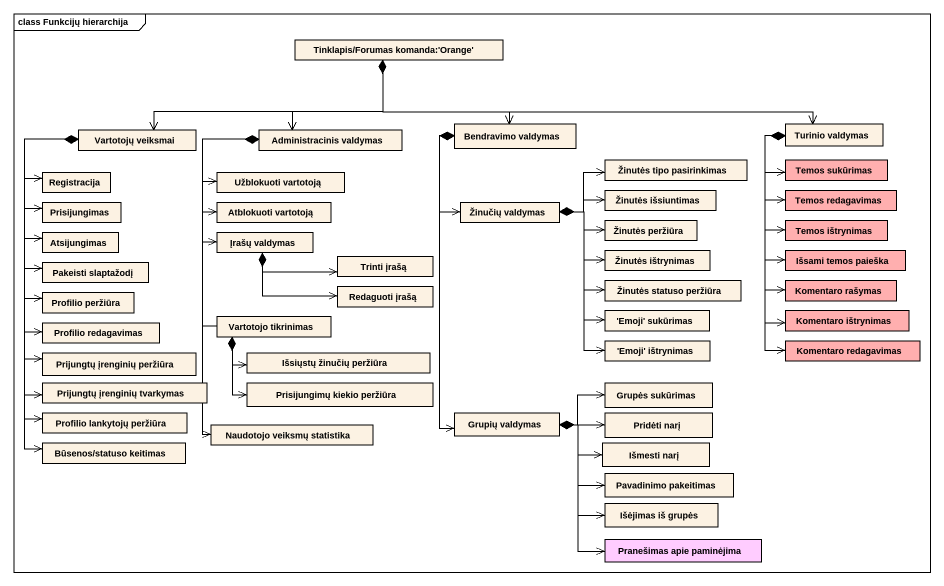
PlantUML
@startuml
mainframe class Funkcijų hierarchija
hide circle
hide empty members
class "Tinklapis/Forumas komanda:'Orange'" as Tinklapis_Forumas_komanda
class "Vartotojų veiksmai" as Vartotojų_veiksmai
class "Administracinis valdymas" as Administracinis_valdymas
class "Bendravimo valdymas" as Bendravimo_valdymas
class "Turinio valdymas" as Turinio_valdymas
class Registracija
class "Užblokuoti vartotoją" as Užblokuoti_vartotoją
class "Žinutės tipo pasirinkimas" as Žinutės_tipo_pasirinkimas
class "Žinutės išsiuntimas" as Žinutės_išsiuntimas
class "Temos sukūrimas" as Temos_sukūrimas #FFAFAF
class "Temos redagavimas" as Temos_redagavimas #FFAFAF
class Prisijungimas
class "Atblokuoti vartotoją" as Atblokuoti_vartotoją
class "Žinučių valdymas" as Žinučių_valdymas
class "Žinutės peržiūra" as Žinutės_peržiūra
class "Temos ištrynimas" as Temos_ištrynimas #FFAFAF
class Atsijungimas
class "Pakeisti slaptažodį" as Pakeisti_slaptažodį
class "Įrašų valdymas" as Įrašų_valdymas
class "Trinti įrašą" as Trinti_įrašą
class "Žinutės ištrynimas" as Žinutės_ištrynimas
class "Išsami temos paieška" as Išsami_temos_paieška #FFAFAF
class "Profilio peržiūra" as Profilio_peržiūra
class "Redaguoti įrašą" as Redaguoti_įrašą
class "Žinutės statuso peržiūra" as Žinutės_statuso_peržiūra
class "Komentaro rašymas" as Komentaro_rašymas #FFAFAF
class "Profilio redagavimas" as Profilio_redagavimas
class "Vartotojo tikrinimas" as Vartotojo_tikrinimas
class "'Emoji' sukūrimas" as Emoji_sukūrimas
class "'Emoji' ištrynimas" as Emoji_ištrynimas
class "Komentaro ištrynimas" as Komentaro_ištrynimas #FFAFAF
class "Komentaro redagavimas" as Komentaro_redagavimas #FFAFAF
class "Prijungtų įrenginių tvarkymas" as Prijungtų_įrenginių
class "Prijungtų įrenginių peržiūra" as Prijungtų_įrenginių_peržiūra
class "Išsiųstų žinučių peržiūra" as Išsiųstų_žinučių_peržiūra
class "Prisijungimų kiekio peržiūra" as Prisijungimų_kiekio_peržiūra
class "Grupės sukūrimas" as Grupės_sukūrimas
class "Profilio lankytojų peržiūra" as Profilio_lankytojų_peržiūra
class "Grupių valdymas" as Grupių_valdymas
class "Pridėti narį" as Pridėti_narį
class "Būsenos/statuso keitimas" as Būsenos_statuso_keitimas
class "Naudotojo veiksmų statistika" as Naudotojo_veiksmų_statistika
class "Išmesti narį" as Išmesti_narį
class "Pavadinimo pakeitimas" as Pavadinimo_pakeitimas
class "Išėjimas iš grupės" as Išėjimas_iš_grupės
class "Pranešimas apie paminėjima" as Pranešimas_apie_paminėjima #FFCCFF
Tinklapis_Forumas_komanda *-left-> Vartotojų_veiksmai
Tinklapis_Forumas_komanda *--> Administracinis_valdymas
Tinklapis_Forumas_komanda *--> Bendravimo_valdymas
Tinklapis_Forumas_komanda *-right-> Turinio_valdymas
Vartotojų_veiksmai *--> Registracija
Vartotojų_veiksmai *--> Prisijungimas
Vartotojų_veiksmai *--> Atsijungimas
Vartotojų_veiksmai *--> Pakeisti_slaptažodį
Vartotojų_veiksmai *--> Profilio_peržiūra
Vartotojų_veiksmai *--> Profilio_redagavimas
Vartotojų_veiksmai *--> Prijungtų_įrenginių
Vartotojų_veiksmai *--> Prijungtų_įrenginių_peržiūra
Vartotojų_veiksmai *--> Profilio_lankytojų_peržiūra
Vartotojų_veiksmai *--> Būsenos_statuso_keitimas
Administracinis_valdymas *--> Užblokuoti_vartotoją
Administracinis_valdymas *--> Atblokuoti_vartotoją
Administracinis_valdymas *--> Įrašų_valdymas
Administracinis_valdymas *-- Vartotojo_tikrinimas
Administracinis_valdymas *--> Naudotojo_veiksmų_statistika
Bendravimo_valdymas *--> Žinučių_valdymas
Bendravimo_valdymas *--> Grupių_valdymas
Turinio_valdymas *--> Temos_sukūrimas
Turinio_valdymas *--> Temos_redagavimas
Turinio_valdymas *--> Temos_ištrynimas
Turinio_valdymas *--> Išsami_temos_paieška
Turinio_valdymas *--> Komentaro_rašymas
Turinio_valdymas *--> Komentaro_ištrynimas
Turinio_valdymas *--> Komentaro_redagavimas
Žinučių_valdymas *-right-> Žinutės_tipo_pasirinkimas
Žinučių_valdymas *-right-> Žinutės_išsiuntimas
Žinučių_valdymas *-right-> Žinutės_peržiūra
Žinučių_valdymas *-right-> Žinutės_ištrynimas
Žinučių_valdymas *-right-> Žinutės_statuso_peržiūra
Žinučių_valdymas *--> Emoji_sukūrimas
Žinučių_valdymas *--> Emoji_ištrynimas
Įrašų_valdymas *-right-> Trinti_įrašą
Įrašų_valdymas *-right-> Redaguoti_įrašą
Vartotojo_tikrinimas *-right-> Išsiųstų_žinučių_peržiūra
Vartotojo_tikrinimas *--> Prisijungimų_kiekio_peržiūra
Grupių_valdymas -right-> Grupės_sukūrimas
Grupių_valdymas *-right-> Pridėti_narį
Grupių_valdymas *-right-> Išmesti_narį
Grupių_valdymas -right-> Pavadinimo_pakeitimas
Grupių_valdymas *-right-> Išėjimas_iš_grupės
Grupių_valdymas *--> Pranešimas_apie_paminėjima
@enduml
